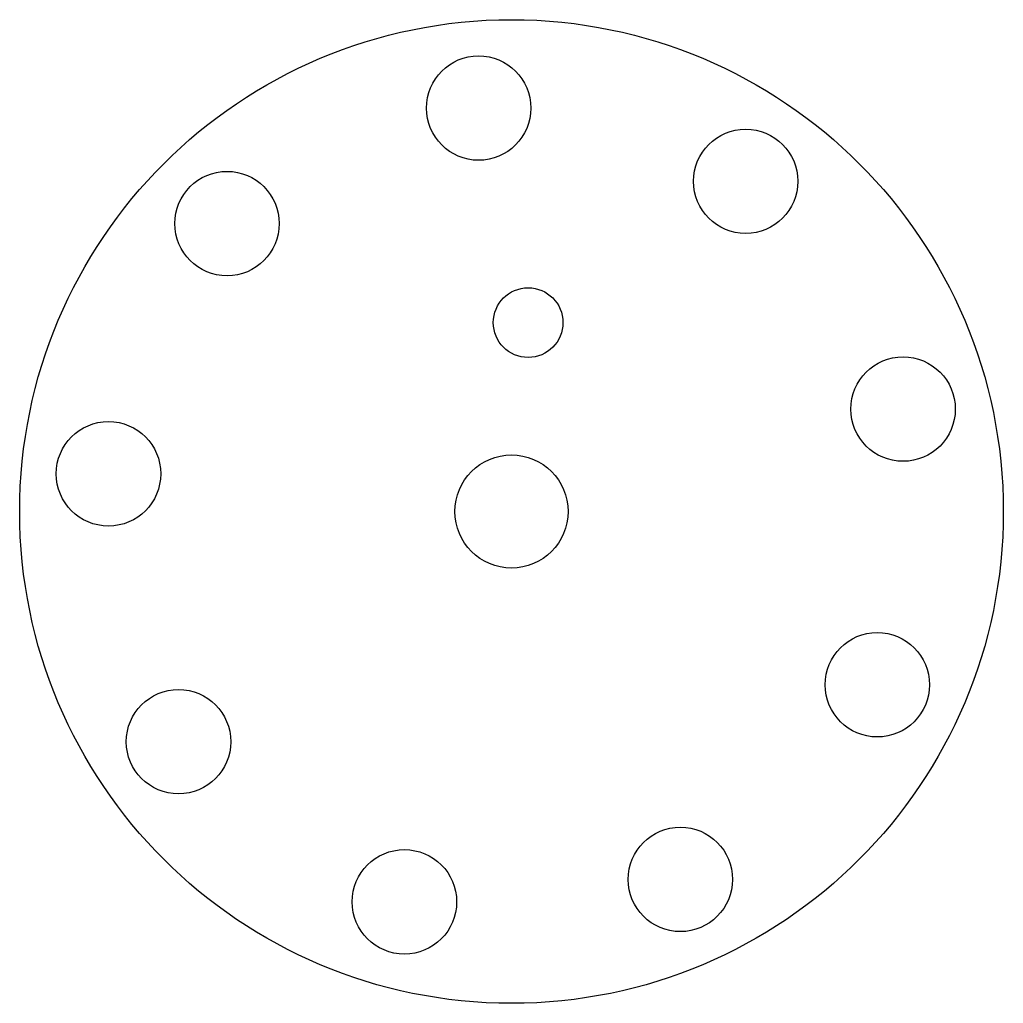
# Model space of a CAD drawing. Header units: millimetres. Extents: x -136.4 to -79.9, y 112.5 to 169.
import ezdxf

# ---------------------------------------------------------------- set-up
doc = ezdxf.new("R2010")
doc.units = ezdxf.units.MM
doc.layers.get('0').update_dxf_attribs({"linetype": 'CONTINUOUS'})

msp = doc.modelspace()

# ---------------------------------------------------------------- linework, layer by layer
for centre, radius in [((-108.118, 140.701), 28.25), ((-110.005, 163.875), 3), ((-94.668, 159.666), 3), ((-124.459, 157.24), 3), ((-107.163, 151.552), 2), ((-85.625, 146.584), 3), ((-131.267, 142.867), 3), ((-108.118, 140.701), 3.25), ((-87.106, 130.749), 3), ((-127.243, 127.48), 3), ((-98.419, 119.571), 3), ((-114.27, 118.28), 3)]:
    msp.add_circle(centre, radius)

doc.saveas('drawing.dxf')
